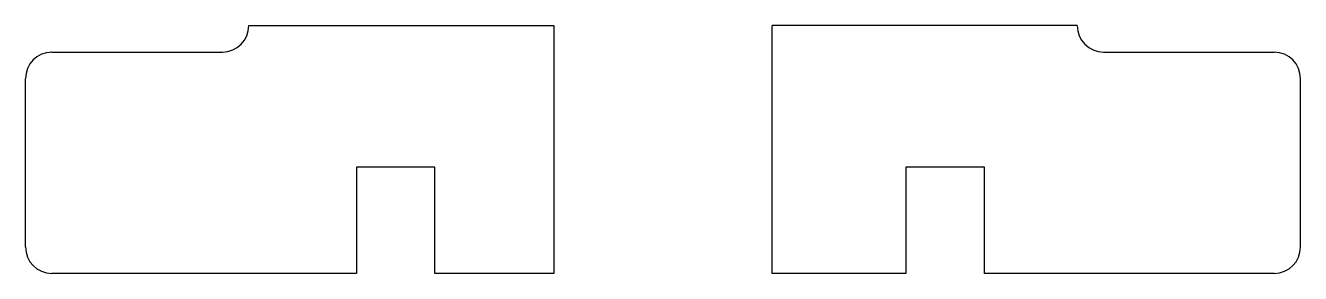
# Model space of a CAD drawing. Header units: millimetres. Extents: x 10.2 to 58.3, y -2.8 to 6.5.
import ezdxf

# ---------------------------------------------------------------- set-up
doc = ezdxf.new("R2010")
doc.units = ezdxf.units.MM
doc.layers.add('Corte exterior', color=1, linetype='Continuous', true_color=0xff0000)
doc.layers.add('grabado linea medio', color=3, linetype='Continuous', true_color=0x00ff00)

msp = doc.modelspace()

# ---------------------------------------------------------------- linework, layer by layer
at = {"layer": 'Corte exterior'}
for p, q in [((30.178, 6.533), (30.178, -2.8)), ((38.4, -2.8), (38.4, 6.533)), ((11.235, 5.533), (17.681, 5.533)), ((50.897, 5.533), (57.343, 5.533)), ((10.248, -1.813), (10.248, 4.533)), ((58.33, -1.8), (58.33, 4.533)), ((22.727, 1.2), (22.727, -2.8)), ((25.687, 1.2), (22.727, 1.2)), ((25.687, -2.8), (25.687, 1.2)), ((43.447, 1.2), (43.447, -2.8)), ((46.407, 1.2), (43.447, 1.2)), ((46.407, -2.8), (46.407, 1.2)), ((22.727, -2.8), (11.235, -2.8)), ((30.178, -2.8), (25.687, -2.8)), ((43.447, -2.8), (38.4, -2.8)), ((57.343, -2.8), (46.407, -2.8))]:
    msp.add_line(p, q, dxfattribs=at)
for centre, start, end in [((17.674, 6.526), 270.3845, 0.3845), ((50.904, 6.526), 179.6155, 269.6155), ((11.242, 4.54), 90.3845, 180.3845), ((57.336, 4.54), 359.6155, 89.6155), ((11.242, -1.807), 179.6155, 269.6155), ((57.336, -1.807), 270.3845, 0.3845)]:
    msp.add_arc(centre, 0.993, start, end, dxfattribs=at)
at = {"layer": 'grabado linea medio'}
for p, q in [((18.668, 6.533), (30.178, 6.533)), ((49.91, 6.533), (38.4, 6.533))]:
    msp.add_line(p, q, dxfattribs=at)

doc.saveas('drawing.dxf')
